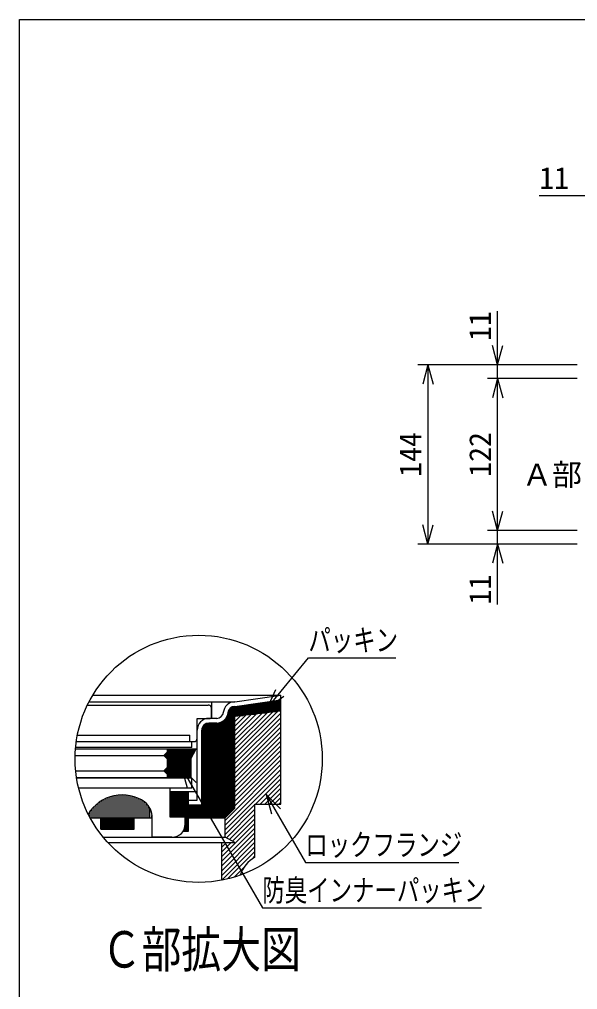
# Model space of a CAD drawing. Units: millimetres, scale not verified. Extents: x -1092 to 1092, y -744 to 696.
# Drawn here: x -1092 to -644, y -83 to 696 of the extents above; entities that cross this region are included whole.
import ezdxf
from ezdxf.enums import TextEntityAlignment as Align

# ---------------------------------------------------------------- set-up
doc = ezdxf.new("R2010")
doc.units = ezdxf.units.MM
doc.header["$LTSCALE"] = 8
for name, color, linetype in [('0-5_寸法線', 7, 'Continuous'), ('0-7_枠細線', 5, 'Continuous'), ('0-8_枠中線', 5, 'Continuous'), ('0-A_極細1', 7, 'Continuous'), ('0-D_寸法1', 7, 'Continuous')]:
    doc.layers.add(name, color=color, linetype=linetype)
doc.styles.add('ＭＳ ゴシック', font='')
doc.styles.get('ＭＳ ゴシック').set_extended_font_data('MS Gothic')

msp = doc.modelspace()

# ---------------------------------------------------------------- linework, layer by layer
at = {"layer": '0-5_寸法線'}
for p, q in [((-674.362, 554.534), (-616.811, 554.534)), ((-707.811, 407.534), (-707.811, 461.652)), ((-707.811, 418.534), (-711.952, 433.989)), ((-707.811, 418.534), (-703.669, 433.989)), ((-643.811, 418.534), (-771.811, 418.534)), ((-763.811, 418.534), (-767.952, 403.079)), ((-763.811, 418.534), (-759.669, 403.079)), ((-763.811, 418.534), (-763.811, 274.534)), ((-643.811, 418.534), (-715.811, 418.534)), ((-643.811, 407.534), (-715.811, 407.534)), ((-707.811, 407.534), (-711.952, 392.079)), ((-707.811, 407.534), (-703.669, 392.079)), ((-707.811, 285.534), (-707.811, 407.534)), ((-707.811, 285.534), (-711.952, 300.989)), ((-707.811, 285.534), (-703.669, 300.989)), ((-763.811, 274.534), (-767.952, 289.989)), ((-763.811, 274.534), (-759.669, 289.989)), ((-643.811, 285.534), (-715.811, 285.534)), ((-707.811, 225.953), (-707.811, 285.534)), ((-643.811, 274.534), (-771.811, 274.534)), ((-643.811, 274.534), (-715.811, 274.534)), ((-707.811, 274.534), (-711.952, 259.079)), ((-707.811, 274.534), (-703.669, 259.079))]:
    msp.add_line(p, q, dxfattribs=at)
at = {"layer": '0-8_枠中線'}
msp.add_lwpolyline([(-1092, -744), (-1092, 696), (1092, 696), (1092, -744)], close=True, dxfattribs=at)
at = {"layer": '0-A_極細1'}
for p, q in [((-1033.097, 153.048), (-881.94, 153.048)), ((-918.852, 147.79), (-881.94, 153.048)), ((-918.852, 144.019), (-881.94, 149.277)), ((-887.196, 148.528), (-881.94, 148.528)), ((-881.94, 149.353), (-881.94, 153.048)), ((-881.94, 68.58), (-881.94, 152.972)), ((-1037.37, 145.124), (-940.34, 145.124)), ((-1036.035, 147.79), (-918.852, 147.79)), ((-937.673, 135.524), (-937.673, 142.457)), ((-937.407, 134.457), (-937.407, 147.79)), ((-923.764, 57.433), (-923.764, 141.147)), ((-922.697, 58.5), (-922.697, 142.528)), ((-921.63, 59.567), (-921.63, 143.319)), ((-920.564, 60.633), (-920.564, 143.789)), ((-919.497, 61.7), (-919.497, 144.02)), ((-918.852, 62.345), (-918.852, 144.057)), ((-918.852, 143.195), (-881.94, 143.195)), ((-918.852, 142.128), (-881.94, 142.128)), ((-918.852, 141.061), (-881.94, 141.061)), ((-917.152, 144.261), (-881.94, 144.261)), ((-909.663, 145.328), (-881.94, 145.328)), ((-902.174, 146.395), (-881.94, 146.395)), ((-894.685, 147.461), (-881.94, 147.461)), ((-933.454, 134.457), (-939.807, 134.457)), ((-928.03, 54.457), (-928.03, 132.524)), ((-926.964, 54.457), (-926.964, 133.459)), ((-925.897, 55.3), (-925.897, 134.78)), ((-924.83, 56.367), (-924.83, 136.989)), ((-881.94, 140.286), (-918.852, 136.019)), ((-918.852, 139.995), (-884.459, 139.995)), ((-918.852, 105.649), (-884.512, 139.989)), ((-918.852, 109.42), (-888.776, 139.496)), ((-918.852, 113.191), (-893.04, 139.003)), ((-918.852, 138.928), (-893.687, 138.928)), ((-918.852, 101.877), (-881.94, 138.789)), ((-918.852, 116.962), (-897.304, 138.51)), ((-918.852, 120.734), (-901.569, 138.017)), ((-918.852, 137.861), (-902.915, 137.861)), ((-918.852, 124.505), (-905.833, 137.524)), ((-918.852, 128.276), (-910.097, 137.031)), ((-918.852, 136.795), (-912.143, 136.795)), ((-918.852, 132.047), (-914.361, 136.538)), ((-918.852, 135.818), (-918.625, 136.045)), ((-918.852, 98.106), (-881.94, 135.018)), ((-949.14, 68.857), (-949.14, 125.124)), ((-945.407, 65.124), (-945.407, 125.124)), ((-945.097, 54.457), (-945.097, 126.96)), ((-944.03, 54.457), (-944.03, 128.801)), ((-942.964, 54.457), (-942.964, 129.749)), ((-941.897, 54.457), (-941.897, 130.319)), ((-940.83, 54.457), (-940.83, 130.629)), ((-933.454, 130.724), (-939.807, 130.724)), ((-939.764, 54.457), (-939.764, 130.724)), ((-938.697, 54.457), (-938.697, 130.724)), ((-937.63, 54.457), (-937.63, 130.724)), ((-936.564, 54.457), (-936.564, 130.724)), ((-935.497, 54.457), (-935.497, 130.724)), ((-934.43, 54.457), (-934.43, 130.724)), ((-933.364, 54.457), (-933.364, 130.724)), ((-932.297, 54.457), (-932.297, 130.798)), ((-931.23, 54.457), (-931.23, 131)), ((-930.164, 54.457), (-930.164, 131.341)), ((-929.097, 54.457), (-929.097, 131.839)), ((-918.852, 94.335), (-881.94, 131.247)), ((-918.852, 90.564), (-881.94, 127.476)), ((-1045.363, 121.124), (-955.007, 121.124)), ((-955.007, 115.79), (-955.007, 121.124)), ((-918.852, 86.792), (-881.94, 123.704)), ((-918.852, 83.021), (-881.94, 119.933)), ((-1046.902, 109.956), (-949.94, 109.956)), ((-953.407, 110.994), (-1046.813, 110.994)), ((-1046.259, 115.79), (-951.807, 115.79)), ((-973.407, 109.956), (-973.407, 107.289)), ((-954.207, 101.956), (-949.94, 109.956)), ((-953.407, 110.994), (-953.407, 115.79)), ((-918.852, 79.25), (-881.94, 116.162)), ((-918.852, 75.479), (-881.94, 112.391)), ((-1047.186, 104.623), (-976.073, 104.623)), ((-976.073, 104.623), (-973.407, 107.289)), ((-973.407, 101.956), (-976.073, 104.623)), ((-975.902, 104.795), (-952.693, 104.795)), ((-975.179, 103.728), (-953.262, 103.728)), ((-974.835, 105.861), (-952.124, 105.861)), ((-974.112, 102.661), (-953.831, 102.661)), ((-973.768, 106.928), (-951.555, 106.928)), ((-973.407, 109.061), (-950.417, 109.061)), ((-973.407, 107.995), (-950.986, 107.995)), ((-973.407, 101.956), (-973.407, 95.023)), ((-973.407, 101.595), (-954.207, 101.595)), ((-954.207, 101.956), (-954.207, 87.023)), ((-918.852, 71.707), (-881.94, 108.619)), ((-918.852, 67.936), (-881.94, 104.848)), ((-974.302, 94.128), (-954.207, 94.128)), ((-973.407, 100.528), (-954.207, 100.528)), ((-973.407, 99.461), (-954.207, 99.461)), ((-973.407, 98.395), (-954.207, 98.395)), ((-973.407, 97.328), (-954.207, 97.328)), ((-973.407, 96.261), (-954.207, 96.261)), ((-973.407, 95.195), (-954.207, 95.195)), ((-926.74, 52.506), (-881.94, 97.306)), ((-926.74, 48.735), (-881.94, 93.535)), ((-918.852, 64.165), (-881.94, 101.077)), ((-1046.75, 92.356), (-976.073, 92.356)), ((-1046.083, 87.023), (-954.207, 87.023)), ((-953.407, 86.461), (-1045.995, 86.461)), ((-975.712, 91.995), (-954.207, 91.995)), ((-975.368, 93.061), (-954.207, 93.061)), ((-974.645, 90.928), (-954.207, 90.928)), ((-973.579, 89.861), (-954.207, 89.861)), ((-973.407, 89.689), (-973.407, 87.023)), ((-973.407, 88.795), (-954.207, 88.795)), ((-973.407, 87.728), (-954.207, 87.728)), ((-953.407, 78.461), (-953.407, 86.461)), ((-926.74, 44.963), (-881.94, 89.763)), ((-902.313, 65.619), (-881.94, 85.992)), ((-970.74, 78.461), (-1044.387, 78.461)), ((-953.407, 78.461), (-970.74, 78.461)), ((-970.74, 54.994), (-970.74, 78.461)), ((-898.542, 65.619), (-881.94, 82.221)), ((-894.77, 65.619), (-881.94, 78.45)), ((-1022.276, 54.457), (-1022.276, 70.289)), ((-1020.676, 54.457), (-1020.676, 70.94)), ((-1019.076, 54.457), (-1019.076, 71.495)), ((-1017.476, 54.457), (-1017.476, 71.956)), ((-1015.876, 54.457), (-1015.876, 72.33)), ((-1014.276, 54.457), (-1014.276, 72.618)), ((-1012.676, 54.457), (-1012.676, 72.823)), ((-1011.076, 54.457), (-1011.076, 72.947)), ((-1009.476, 54.457), (-1009.476, 72.99)), ((-1007.876, 54.457), (-1007.876, 72.954)), ((-1006.276, 54.457), (-1006.276, 72.837)), ((-1004.676, 54.457), (-1004.676, 72.639)), ((-1003.076, 54.457), (-1003.076, 72.358)), ((-1001.476, 54.457), (-1001.476, 71.992)), ((-999.876, 54.457), (-999.876, 71.538)), ((-998.276, 54.457), (-998.276, 70.992)), ((-996.676, 54.457), (-996.676, 70.349)), ((-970.74, 75.79), (-949.14, 75.79)), ((-970.697, 54.994), (-970.697, 75.79)), ((-969.63, 54.994), (-969.63, 75.79)), ((-968.564, 54.994), (-968.564, 75.79)), ((-967.497, 54.994), (-967.497, 75.79)), ((-966.43, 54.994), (-966.43, 75.79)), ((-965.364, 54.994), (-965.364, 75.79)), ((-964.297, 54.994), (-964.297, 75.79)), ((-963.23, 54.994), (-963.23, 75.79)), ((-962.164, 54.994), (-962.164, 75.79)), ((-961.097, 54.994), (-961.097, 75.79)), ((-960.03, 54.994), (-960.03, 75.79)), ((-958.964, 54.994), (-958.964, 75.79)), ((-957.897, 43.79), (-957.897, 75.79)), ((-956.83, 43.79), (-956.83, 75.79)), ((-956.073, 43.79), (-956.073, 75.79)), ((-890.999, 65.619), (-881.94, 74.678)), ((-887.228, 65.619), (-881.94, 70.907)), ((-1031.876, 54.457), (-1031.876, 63.775)), ((-1030.276, 54.457), (-1030.276, 65.249)), ((-1028.676, 54.457), (-1028.676, 66.538)), ((-1027.076, 54.457), (-1027.076, 67.67)), ((-1025.476, 54.457), (-1025.476, 68.663)), ((-1023.876, 54.457), (-1023.876, 69.532)), ((-995.076, 54.457), (-995.076, 69.602)), ((-993.476, 54.457), (-993.476, 68.743)), ((-991.876, 54.457), (-991.876, 67.761)), ((-990.276, 54.457), (-990.276, 66.488)), ((-988.676, 54.457), (-988.676, 64.686)), ((-956.073, 68.857), (-949.14, 68.857)), ((-956.073, 65.124), (-945.407, 65.124)), ((-955.764, 54.457), (-955.764, 65.124)), ((-954.697, 54.457), (-954.697, 65.124)), ((-953.63, 54.457), (-953.63, 65.124)), ((-952.564, 54.457), (-952.564, 65.124)), ((-951.497, 54.457), (-951.497, 65.124)), ((-950.43, 54.457), (-950.43, 65.124)), ((-949.364, 54.457), (-949.364, 65.124)), ((-948.297, 54.457), (-948.297, 65.124)), ((-947.23, 54.457), (-947.23, 65.124)), ((-946.164, 54.457), (-946.164, 65.124)), ((-926.74, 41.192), (-902.74, 65.192)), ((-902.74, 22.953), (-902.74, 65.619)), ((-883.457, 65.619), (-881.94, 67.136)), ((-1036.676, 57.484), (-1036.676, 57.735)), ((-1035.076, 54.457), (-1035.076, 60.098)), ((-1033.476, 54.457), (-1033.476, 62.078)), ((-987.076, 54.457), (-987.076, 62.11)), ((-985.476, 54.457), (-985.476, 56.48)), ((-918.852, 62.345), (-926.74, 54.457)), ((-925.746, 38.415), (-902.74, 61.421)), ((-923.299, 37.091), (-902.74, 57.65)), ((-1035.091, 54.457), (-985.407, 54.457)), ((-1026.546, 45.39), (-1026.546, 54.457)), ((-1026.164, 45.39), (-1026.164, 54.457)), ((-1025.097, 45.39), (-1025.097, 54.457)), ((-1024.03, 45.39), (-1024.03, 54.457)), ((-1022.964, 45.39), (-1022.964, 54.457)), ((-1021.897, 45.39), (-1021.897, 54.457)), ((-1020.83, 45.39), (-1020.83, 54.457)), ((-1019.764, 45.39), (-1019.764, 54.457)), ((-1018.697, 45.39), (-1018.697, 54.457)), ((-1017.63, 45.39), (-1017.63, 54.457)), ((-1016.564, 45.39), (-1016.564, 54.457)), ((-1015.497, 45.39), (-1015.497, 54.457)), ((-1014.43, 45.39), (-1014.43, 54.457)), ((-1013.364, 45.39), (-1013.364, 54.457)), ((-1012.297, 45.39), (-1012.297, 54.457)), ((-1011.23, 45.39), (-1011.23, 54.457)), ((-1010.164, 45.39), (-1010.164, 54.457)), ((-1009.097, 45.39), (-1009.097, 54.457)), ((-1008.03, 45.39), (-1008.03, 54.457)), ((-1006.964, 45.39), (-1006.964, 54.457)), ((-1005.897, 45.39), (-1005.897, 54.457)), ((-1004.83, 45.39), (-1004.83, 54.457)), ((-1003.764, 45.39), (-1003.764, 54.457)), ((-1002.697, 45.39), (-1002.697, 54.457)), ((-1001.63, 45.39), (-1001.63, 54.457)), ((-1000.564, 45.39), (-1000.564, 54.457)), ((-999.88, 45.39), (-999.88, 54.457)), ((-985.407, 38.994), (-985.407, 54.457)), ((-958.964, 43.79), (-958.964, 47.488)), ((-956.073, 54.457), (-926.74, 54.457)), ((-929.407, 23.44), (-902.74, 50.107)), ((-920.851, 35.767), (-902.74, 53.878)), ((-1026.546, 45.39), (-999.88, 45.39)), ((-969.407, 38.994), (-985.407, 38.994)), ((-960.501, 43.79), (-956.073, 43.79)), ((-960.03, 43.79), (-960.03, 44.576)), ((-929.407, 19.669), (-902.74, 46.336)), ((-929.407, 15.898), (-902.74, 42.565)), ((-1024.624, 38.953), (-926.74, 38.953)), ((-1020.907, 34.686), (-918.852, 34.686)), ((-929.407, 12.127), (-902.74, 38.793)), ((-929.407, 8.356), (-902.74, 35.022)), ((-929.407, 4.474), (-929.407, 34.686)), ((-929.407, 27.212), (-921.933, 34.686)), ((-929.407, 30.983), (-925.704, 34.686)), ((-929.407, 4.584), (-902.74, 31.251)), ((-924.744, 5.476), (-902.74, 27.48)), ((-904.851, 21.598), (-902.74, 23.708)), ((-919.585, 6.864), (-911.146, 15.303))]:
    msp.add_line(p, q, dxfattribs=at)
for points in [[(-949.14, 118.457), (-949.14, 134.457), (-938.74, 134.457)], [(-973.407, 89.689), (-976.073, 92.356), (-973.407, 95.023)], [(-902.74, 65.619), (-881.94, 65.619), (-881.94, 68.58)], [(-958.74, 49.661), (-958.74, 54.994), (-970.74, 54.994)], [(-918.852, 34.686), (-926.74, 38.953), (-926.74, 54.457)]]:
    msp.add_lwpolyline(points, dxfattribs=at)
msp.add_circle((-947.939, 102.01), 99.281, dxfattribs=at)
for centre, radius, start, end in [((-940.34, 142.457), 2.667, 24.05455, 90), ((-940.34, 142.457), 2.667, 0, 24.05455), ((-918.852, 138.457), 9.333, 90, 175.84901), ((-918.852, 138.457), 5.6, 90, 175.84901), ((-939.807, 125.124), 9.333, 90, 180), ((-938.74, 135.524), 1.067, 270, 360), ((-933.454, 139.79), 5.333, 270, 356.64911), ((-933.454, 139.79), 9.067, 270, 356.64911), ((-939.807, 125.124), 5.6, 90, 180), ((-951.807, 118.457), 2.667, 270, 360), ((-1009.407, 40.99), 32, 55.16629, 148.68485), ((-1001.407, 54.994), 16, 358.0749, 50.0295), ((-969.407, 49.661), 10.667, 270, 360), ((-889.407, -0.141), 26.667, 120, 161.13979)]:
    msp.add_arc(centre, radius, start, end, dxfattribs=at)
at = {"layer": '0-D_寸法1'}
for p, q in [((-892.572, 142.958), (-886.041, 157.564)), ((-892.572, 142.958), (-879.612, 152.342)), ((-961.431, 94.244), (-950.117, 82.93)), ((-961.431, 94.244), (-957.29, 78.789)), ((-893.671, 73.22), (-882.357, 61.907)), ((-893.671, 73.22), (-889.529, 57.766))]:
    msp.add_line(p, q, dxfattribs=at)
for points in [[(-892.572, 142.958), (-859.839, 183.248), (-789.439, 183.248)], [(-961.431, 94.244), (-896.806, -17.691), (-720.806, -17.691)], [(-893.671, 73.22), (-862.266, 18.831), (-739.066, 18.831)]]:
    msp.add_lwpolyline(points, dxfattribs=at)

# ---------------------------------------------------------------- texts
at = {"layer": '0-5_寸法線', "style": 'ＭＳ ゴシック'}
for s, p in [('11', (-674.362, 554.534)), ('Ａ部', (-688.059, 316.259))]:
    msp.add_text(s, height=17.6, dxfattribs=at).set_placement(p, align=Align.BOTTOM_LEFT)
for s, p in [('11', (-707.811, 437.652)), ('144', (-763.811, 328.534)), ('122', (-707.811, 328.534)), ('11', (-707.811, 225.953))]:
    msp.add_text(s, height=17.6, rotation=90, dxfattribs=at).set_placement(p, align=Align.BOTTOM_LEFT)
at = {"layer": '0-7_枠細線', "style": 'ＭＳ ゴシック', "width": 0.8}
msp.add_text('Ｃ部拡大図', height=29.33, dxfattribs=at).set_placement((-1025.873, -74.563), align=Align.BOTTOM_LEFT)
at = {"layer": '0-D_寸法1', "style": 'ＭＳ ゴシック', "width": 0.75}
for s, p in [('パッキン', (-859.839, 183.248)), ('ロックフランジ', (-862.266, 18.831)), ('防臭インナーパッキン', (-896.806, -17.691))]:
    msp.add_text(s, height=17.6, dxfattribs=at).set_placement(p, align=Align.BOTTOM_LEFT)

doc.saveas('drawing.dxf')
